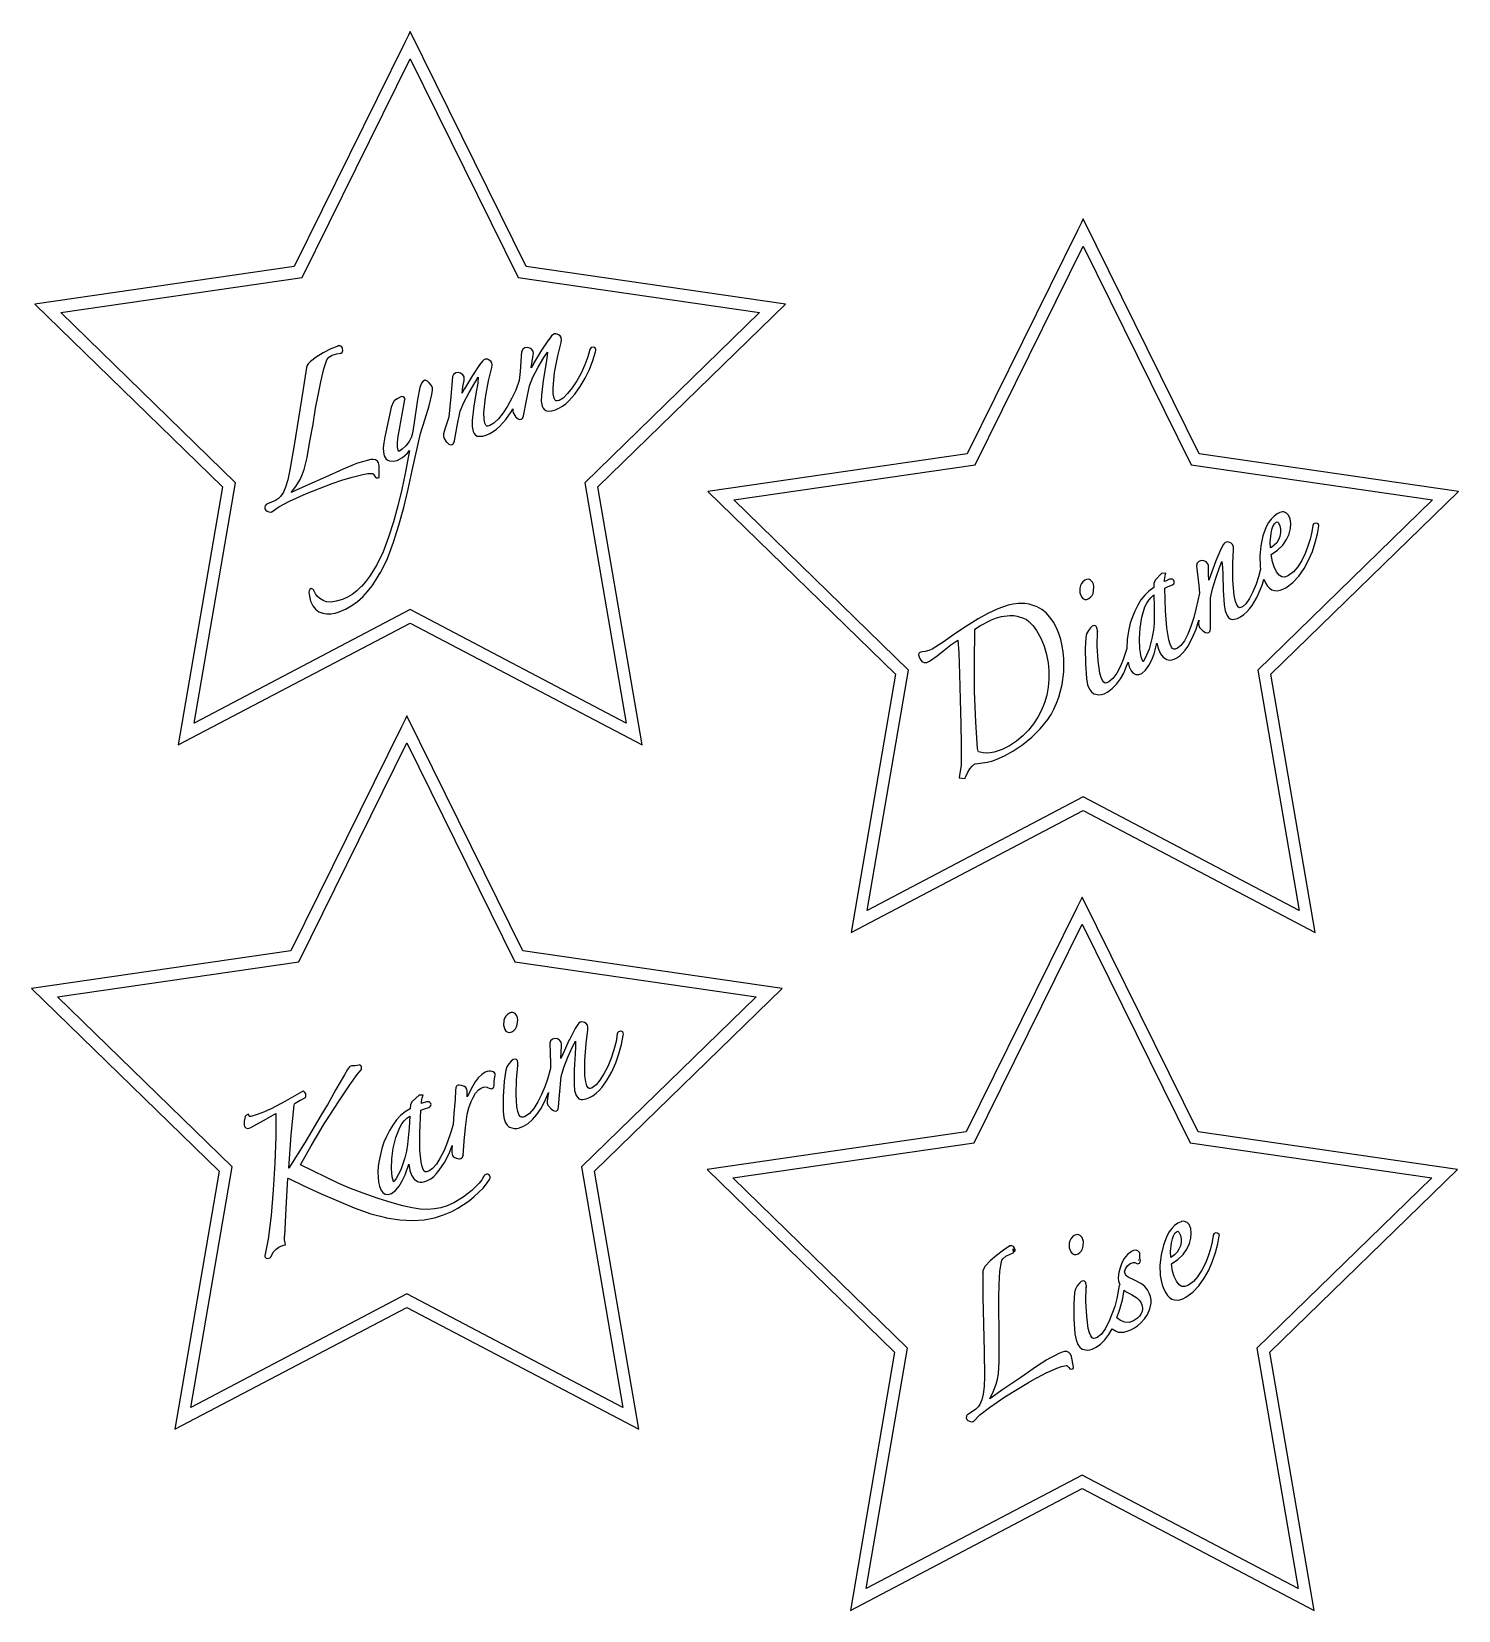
# Model space of a CAD drawing. Extents: x -138 to 267, y -158 to 290.
import ezdxf

# ---------------------------------------------------------------- set-up
doc = ezdxf.new("R2010")
doc.units = 0
doc.layers.add('Layer_1', color=7, linetype='CONTINUOUS')

msp = doc.modelspace()

# ---------------------------------------------------------------- linework, layer by layer
at = {"layer": 'Layer_1', "color": 7}
for points in [[(-30.517187, 290.144146), (-31.025, 289.114458), (-32.042187, 287.053522), (-63.3875, 223.542578), (-136.887504, 212.86133), (-83.703128, 161.019146), (-96.257816, 87.817581), (-30.517187, 122.378522), (35.221875, 87.817581), (22.667187, 161.019146), (75.851562, 212.86133), (2.351562, 223.542578), (-30.517187, 290.144146), (-30.517187, 290.144146)], [(-30.517187, 282.45821), (0.09375, 220.431642), (68.542187, 210.48633), (19.0125, 162.20821), (30.704687, 94.034769), (-30.515625, 126.222266), (-91.737504, 94.034769), (-80.045312, 162.20821), (-129.575, 210.48633), (-61.126562, 220.431642), (-30.517187, 282.45821), (-30.517187, 282.45821)], [(160.259376, 237.006642), (159.75156, 235.976954), (158.734376, 233.916018), (127.389064, 170.405082), (53.890625, 159.723834), (107.075, 107.881643), (94.520312, 34.680081), (160.259376, 69.241019), (226, 34.680081), (213.443752, 107.881643), (266.629688, 159.723834), (193.129688, 170.405082), (160.259376, 237.006642), (160.259376, 237.006642)], [(160.259376, 229.319146), (190.870312, 167.294146), (259.318752, 157.348834), (209.789064, 109.070707), (221.481248, 40.897269), (160.259376, 73.084769), (99.039064, 40.897269), (110.729688, 109.070707), (61.201562, 157.350394), (129.64844, 167.294146), (160.259376, 229.319146), (160.259376, 229.319146)], [(10.682813, 204.456642), (10.682813, 204.455082), (10.353125, 204.392578), (10.353125, 204.391018), (9.940625, 204.15821), (9.571875, 203.80977), (8.735938, 202.764458), (8.734375, 202.76133), (8.73125, 202.75821), (6.725, 199.794146), (6.720312, 199.789458), (6.717188, 199.78321), (4.440625, 195.966018), (4.4375, 195.96133), (4.434375, 195.955082), (3.782812, 194.764458), (4.014062, 196.55821), (4.015625, 196.566018), (4.345312, 198.33321), (4.403125, 198.897266), (4.351562, 199.38633), (3.970312, 199.981642), (3.379688, 200.395706), (2.684375, 200.580082), (1.984375, 200.487898), (1.398438, 200.078522), (1.08125, 199.439458), (1.073438, 199.401954), (1.071875, 199.364458), (0.648438, 193.780082), (0.36875, 191.205082), (-0.61875, 188.442578), (-1.679688, 186.130082), (-2.90625, 183.925394), (-4.1875, 181.994146), (-5.507812, 180.305082), (-6.773438, 179.06289), (-7.920312, 178.395706), (-8.490625, 178.253522), (-8.81875, 178.267578), (-9.065625, 178.500394), (-9.348438, 179.06133), (-9.578125, 180.226954), (-9.604687, 181.970706), (-9.176562, 186.330082), (-8.28125, 191.047266), (-7.379688, 194.850394), (-7.376562, 194.86289), (-7.373438, 194.873834), (-7.260938, 195.591018), (-7.348438, 196.223834), (-7.651562, 196.669146), (-8.104687, 196.976954), (-8.653125, 197.253522), (-9.259375, 197.237898), (-9.671875, 197.003522), (-10.040625, 196.655082), (-10.873438, 195.61133), (-10.875, 195.60821), (-10.878125, 195.605082), (-12.885938, 192.641018), (-12.892187, 192.63633), (-12.895313, 192.630082), (-15.171875, 188.81289), (-15.175, 188.80821), (-15.178125, 188.801954), (-15.829687, 187.61133), (-15.598438, 189.405082), (-15.596875, 189.41289), (-15.267187, 191.180082), (-15.207813, 191.744146), (-15.260938, 192.23321), (-15.642187, 192.828522), (-16.232813, 193.241018), (-16.929687, 193.425394), (-17.629687, 193.33321), (-18.214062, 192.923834), (-18.53125, 192.28633), (-18.539062, 192.248834), (-18.540625, 192.21133), (-18.964062, 186.626954), (-19.6, 180.755082), (-20.723438, 177.420706), (-20.723438, 177.419146), (-20.725, 177.416018), (-21.067187, 176.03633), (-21.08125, 175.445706), (-20.964062, 174.90821), (-20.9625, 174.906642), (-20.284375, 173.806642), (-20.270313, 173.787898), (-20.25625, 173.769146), (-19.567187, 173.142578), (-19.134375, 172.981642), (-18.65, 173.020706), (-18.326562, 173.241018), (-18.184375, 173.494146), (-18.00625, 174.03477), (-18.00625, 174.037898), (-18.004687, 174.039458), (-17.182813, 178.372266), (-16.354687, 182.526954), (-15.35, 184.945706), (-15.346875, 184.951954), (-13.845313, 187.778522), (-13.84375, 187.781642), (-13.84375, 187.78321), (-12.239062, 190.566018), (-11.215625, 192.095706), (-11.385938, 190.38477), (-11.692187, 188.481642), (-11.69375, 188.473834), (-11.695313, 188.466018), (-12.454687, 184.023834), (-12.45625, 184.014458), (-12.457813, 184.005082), (-12.928125, 179.887898), (-12.967187, 178.141018), (-12.689062, 176.73477), (-12.414062, 176.164458), (-12.020313, 175.714458), (-11.50625, 175.439458), (-10.923438, 175.366018), (-9.954687, 175.43633), (-8.98125, 175.697266), (-7.959375, 176.144146), (-6.979688, 176.720706), (-6.042188, 177.425394), (-5.146875, 178.25821), (-5.145312, 178.25977), (-3.44375, 180.166018), (-1.921875, 182.30821), (-1.45625, 183.18633), (-1.46875, 182.598834), (-1.353125, 182.06289), (-1.351562, 182.06289), (-1.351562, 182.06133), (-0.673438, 180.95977), (-0.659375, 180.941018), (-0.645312, 180.922266), (0.046875, 180.295706), (0.478125, 180.13633), (0.9625, 180.175394), (1.285938, 180.395706), (1.428125, 180.650394), (1.604688, 181.189458), (1.604688, 181.192578), (1.60625, 181.195706), (2.428125, 185.526954), (3.25625, 189.681642), (4.260938, 192.100394), (4.264062, 192.106642), (5.765625, 194.93321), (5.767188, 194.93477), (5.767188, 194.93633), (7.371875, 197.719146), (8.395313, 199.248834), (8.225, 197.537898), (7.91875, 195.63477), (7.917188, 195.626954), (7.915625, 195.619146), (7.15625, 191.178522), (7.154688, 191.169146), (7.153125, 191.16133), (6.682812, 187.042578), (6.64375, 185.295706), (6.921875, 183.889458), (7.196875, 183.319146), (7.590625, 182.869146), (8.104687, 182.594146), (8.6875, 182.520706), (9.65625, 182.592578), (10.629687, 182.851954), (11.651562, 183.298834), (12.63125, 183.875394), (13.56875, 184.580082), (14.464062, 185.41289), (14.465625, 185.414458), (16.167187, 187.320706), (17.689062, 189.46289), (19.0875, 191.817578), (20.264062, 194.30821), (21.253125, 196.870706), (22.032813, 199.319146), (22.032813, 199.322266), (22.1375, 199.666018), (22.129687, 200.06133), (22.025, 200.30821), (21.814062, 200.523834), (21.378125, 200.616018), (20.817187, 200.517578), (20.551562, 200.269146), (20.407813, 199.95821), (20.40625, 199.951954), (20.404687, 199.947266), (19.834375, 197.870706), (18.990625, 195.597266), (17.929687, 193.28477), (16.703125, 191.080082), (15.421875, 189.148834), (14.101562, 187.45977), (12.835938, 186.217578), (11.689062, 185.550394), (11.11875, 185.40821), (10.790625, 185.422266), (10.54375, 185.655082), (10.260938, 186.216018), (10.032813, 187.381642), (10.00625, 189.125394), (10.432813, 193.478522), (11.328125, 198.201954), (12.23125, 202.005082), (12.234375, 202.017578), (12.235938, 202.028522), (12.348438, 202.745706), (12.2625, 203.378522), (11.954687, 203.83477), (11.492187, 204.147266), (11.123438, 204.366018), (10.7, 204.455082), (10.720313, 204.455082), (10.701562, 204.456642), (10.692187, 204.455082), (10.682813, 204.456642), (10.682813, 204.456642)], [(-50.959375, 201.069146), (-50.959375, 201.067578), (-51.071875, 200.96133), (-53.03125, 200.139458), (-55.160938, 199.051954), (-55.1625, 199.051954), (-55.164062, 199.050394), (-57.189062, 197.81133), (-58.809375, 196.581642), (-58.814062, 196.578522), (-58.817187, 196.575394), (-59.46875, 195.887898), (-59.751562, 195.439458), (-59.871875, 194.917578), (-61.001562, 188.18477), (-62.204687, 180.50821), (-62.204687, 180.505082), (-62.204687, 180.503522), (-63.404687, 172.841018), (-63.404687, 172.83477), (-63.40625, 172.830082), (-64.598438, 165.85977), (-65.214062, 163.044146), (-65.826562, 160.973834), (-65.828125, 160.972266), (-65.828125, 160.970706), (-66.465625, 159.50821), (-67.253125, 158.28477), (-67.854687, 157.695706), (-68.660938, 157.170706), (-70.9375, 156.175394), (-71.31875, 155.987898), (-71.628125, 155.675394), (-71.771875, 155.228522), (-71.7125, 154.778522), (-71.7125, 154.776954), (-71.446875, 154.38321), (-71.057813, 154.119146), (-70.579687, 153.905082), (-70.067187, 153.85821), (-69.909375, 153.873834), (-69.784375, 153.969146), (-67.8, 155.35821), (-64.696875, 156.992578), (-59.90625, 159.164458), (-59.904687, 159.166018), (-52.621875, 161.992578), (-49.917187, 162.894146), (-49.903125, 162.897266), (-49.889062, 162.903522), (-46.95625, 163.805082), (-46.942187, 163.80821), (-46.929687, 163.81289), (-43.946875, 164.566018), (-42.548438, 164.770706), (-41.270313, 164.81289), (-41.253125, 164.81289), (-41.2375, 164.81289), (-41.020313, 164.750394), (-40.99375, 164.705082), (-40.957813, 164.667578), (-40.64375, 164.153522), (-40.38125, 163.725394), (-40.046875, 163.56289), (-39.657813, 163.570706), (-39.328125, 163.689458), (-39.2875, 164.037898), (-39.315625, 166.066018), (-39.346875, 167.076954), (-39.492187, 167.80977), (-39.83125, 168.331642), (-40.354687, 168.672266), (-40.975, 168.806642), (-41.671875, 168.791018), (-42.734375, 168.506642), (-44.040625, 168.116018), (-45.420313, 167.697266), (-46.396875, 167.341018), (-49.534375, 166.025394), (-54.514062, 163.78321), (-54.5, 163.787898), (-60.0875, 161.323834), (-64.226562, 159.380082), (-62.895313, 161.150394), (-61.725, 163.08633), (-61.725, 163.087898), (-61.1125, 164.419146), (-60.575, 165.900394), (-59.715625, 169.319146), (-59.714062, 169.322266), (-59.714062, 169.326954), (-58.93125, 173.967578), (-58.932813, 173.951954), (-58.05625, 178.791018), (-58.054687, 178.795706), (-58.054687, 178.800394), (-57.321875, 183.314458), (-57.320313, 183.322266), (-56.642187, 187.051954), (-56.640625, 187.05977), (-56.639062, 187.067578), (-55.89375, 190.787898), (-55.892187, 190.794146), (-55.892187, 190.800394), (-54.973438, 194.491018), (-54.970313, 194.498834), (-54.1125, 197.005082), (-53.901562, 197.43477), (-53.589062, 197.800394), (-52.603125, 198.36133), (-51.3, 198.75821), (-51.295313, 198.75821), (-51.290625, 198.75977), (-50.267187, 198.903522), (-49.989062, 198.91133), (-49.825, 199.13477), (-49.642187, 199.667578), (-49.720313, 200.226954), (-49.826562, 200.544146), (-50.035938, 200.817578), (-50.36875, 201.000394), (-50.723438, 201.06133), (-50.959375, 201.069146), (-50.959375, 201.069146)], [(-26.376562, 191.251954), (-26.376562, 191.250394), (-26.501562, 191.203522), (-26.964062, 190.903522), (-27.296875, 190.455082), (-27.79375, 189.20977), (-27.798438, 189.197266), (-27.801562, 189.18477), (-28.45, 185.751954), (-28.448438, 185.755082), (-29.515625, 178.628522), (-29.517187, 178.625394), (-29.517187, 178.622266), (-29.90625, 176.216018), (-30.271875, 174.920706), (-30.284375, 174.891018), (-30.295313, 174.86133), (-30.825, 173.850394), (-31.790625, 172.680082), (-32.789062, 171.670706), (-33.509375, 171.191018), (-33.75625, 171.16133), (-33.9375, 171.453522), (-34.120313, 172.276954), (-34.164062, 173.380082), (-34.05625, 174.751954), (-33.784375, 176.38321), (-33.784375, 176.387898), (-32.01875, 185.819146), (-31.99375, 185.967578), (-32.045313, 186.10821), (-32.235938, 186.400394), (-32.551562, 186.600394), (-32.879687, 186.631642), (-33.154687, 186.56289), (-33.992187, 186.08321), (-34.95, 185.556642), (-35.045313, 185.498834), (-35.110938, 185.40821), (-35.482813, 184.772266), (-35.765625, 184.022266), (-35.775, 183.995706), (-35.78125, 183.969146), (-37.715625, 175.250394), (-37.715625, 175.248834), (-37.715625, 175.245706), (-38.014062, 173.545706), (-38.15, 172.087898), (-38.110938, 170.85977), (-37.879687, 169.845706), (-37.30625, 168.91133), (-36.896875, 168.580082), (-36.415625, 168.36289), (-35.370313, 168.26289), (-34.240625, 168.526954), (-32.698438, 169.320706), (-31.35625, 170.498834), (-31.348438, 170.506642), (-31.342187, 170.516018), (-30.746875, 171.326954), (-31.957813, 164.828522), (-31.957813, 164.825394), (-31.957813, 164.822266), (-32.920313, 160.251954), (-34.046875, 155.664458), (-34.048438, 155.65977), (-34.048438, 155.656642), (-35.2625, 151.145706), (-36.64375, 146.744146), (-38.214062, 142.60977), (-40.003125, 138.866018), (-42.079687, 135.556642), (-43.198438, 134.095706), (-44.371875, 132.76289), (-44.373438, 132.76133), (-44.375, 132.75821), (-45.620313, 131.547266), (-46.928125, 130.531642), (-48.301562, 129.70977), (-49.740625, 129.078522), (-51.475, 128.55821), (-52.964062, 128.344146), (-54.210938, 128.416018), (-55.221875, 128.756642), (-56.110938, 129.314458), (-56.83125, 129.967578), (-57.392187, 130.720706), (-57.8, 131.581642), (-57.8, 131.58321), (-57.890625, 131.803522), (-58.110938, 132.039458), (-58.609375, 132.155082), (-58.978125, 131.948834), (-59.192187, 131.573834), (-59.245313, 131.169146), (-59.10625, 130.016018), (-58.767187, 128.589458), (-58.160938, 127.31289), (-57.370313, 126.301954), (-56.404687, 125.58321), (-55.273438, 125.176954), (-54.134375, 125.03321), (-52.984375, 125.051954), (-51.83125, 125.23321), (-50.676562, 125.573834), (-48.832813, 126.36133), (-47.101562, 127.339458), (-45.482813, 128.505082), (-43.979687, 129.85977), (-43.978125, 129.86133), (-43.976562, 129.86289), (-42.61875, 131.351954), (-41.334375, 132.976954), (-40.125, 134.73477), (-38.9875, 136.625394), (-38.985938, 136.628522), (-38.984375, 136.630082), (-36.99375, 140.73633), (-35.2625, 145.298834), (-35.260938, 145.305082), (-33.725, 150.119146), (-32.360938, 155.167578), (-32.359375, 155.172266), (-31.110938, 160.339458), (-29.96875, 165.680082), (-29.965625, 165.691018), (-27.5875, 176.137898), (-26.385938, 180.056642), (-26.38125, 180.072266), (-25.178125, 183.998834), (-25.176562, 184.00821), (-25.173438, 184.014458), (-24.371875, 187.222266), (-24.370313, 187.230082), (-24.36875, 187.239458), (-24.189062, 188.400394), (-24.160938, 188.81133), (-24.235938, 189.216018), (-24.589062, 189.897266), (-25.101562, 190.498834), (-25.621875, 190.991018), (-26.24375, 191.23633), (-26.376562, 191.251954), (-26.376562, 191.251954)], [(216.72344, 153.951954), (216.009376, 153.787898), (215.257816, 153.41133), (214.353128, 152.748834), (213.539064, 151.903522), (212.814064, 150.880082), (212.175, 149.68477), (211.20156, 147.13477), (210.582816, 144.328522), (210.582816, 144.323834), (210.582816, 144.319146), (210.303128, 141.425394), (210.431248, 138.491018), (210.431248, 138.48633), (210.431248, 138.481642), (210.562496, 137.701954), (210, 135.517578), (209.295312, 133.394146), (208.39844, 131.256642), (207.420312, 129.350394), (206.409376, 127.892578), (205.407816, 127.022266), (204.87344, 126.775394), (204.54844, 126.728522), (204.264064, 126.91133), (203.881248, 127.40821), (203.435936, 128.50821), (203.082816, 130.216018), (202.685936, 134.573834), (202.685936, 134.580082), (202.678128, 139.380082), (202.85, 143.28477), (202.85, 143.297266), (202.85, 143.30977), (202.825, 144.03633), (202.620312, 144.641018), (202.620312, 144.642578), (202.240624, 145.020706), (201.740624, 145.23633), (201.14844, 145.406642), (200.554688, 145.278522), (200.193752, 144.972266), (199.896872, 144.55977), (199.270312, 143.370706), (197.854688, 140.08321), (197.854688, 140.076954), (197.854688, 140.070706), (196.332816, 135.894146), (196.332816, 135.887898), (196.332816, 135.88321), (195.915624, 134.587898), (195.806248, 136.395706), (195.806248, 136.401954), (195.79844, 138.198834), (195.75, 138.764458), (195.607816, 139.23477), (195.607816, 139.23633), (195.12344, 139.750394), (194.465624, 140.045706), (193.745312, 140.097266), (193.075, 139.875394), (192.57656, 139.36289), (192.385936, 138.675394), (192.385936, 138.63633), (192.395312, 138.598834), (193.025, 133.041018), (193.2, 130.88321), (192.331248, 126.747266), (192.331248, 126.742578), (192.331248, 126.737898), (191.617184, 123.96289), (190.818752, 121.416018), (189.910936, 119.23321), (188.95156, 117.394146), (187.94844, 116.073831), (186.987504, 115.266019), (186.310936, 114.967581), (185.939064, 114.955081), (185.621872, 115.183207), (185.321872, 115.570707), (184.928128, 116.423831), (184.564064, 117.620706), (183.971872, 121.00977), (183.603128, 125.866018), (183.371872, 132.266018), (184.310936, 132.75821), (185.543752, 133.245706), (185.632816, 133.266018), (185.712496, 133.31289), (185.937504, 133.503522), (186.095312, 133.806642), (186.09844, 134.147266), (185.990624, 134.420706), (185.746872, 134.675394), (185.443752, 134.816018), (184.867184, 134.826954), (184.815624, 134.819146), (184.767184, 134.800394), (183.603128, 134.301954), (183.340624, 134.167578), (183.340624, 134.630082), (183.47656, 135.806642), (183.670312, 136.572266), (182.485936, 136.478522), (180.703128, 134.58321), (180.675, 134.539458), (180.3, 133.631642), (180.253128, 132.43477), (178.909376, 131.451954), (177.70156, 130.297266), (176.639064, 128.964458), (175.725, 127.453522), (175.725, 127.451954), (174.90156, 125.806642), (174.2, 124.114458), (173.620312, 122.376954), (173.164064, 120.594146), (172.721872, 117.839458), (172.589064, 115.173831), (171.645312, 112.297269), (171.645312, 112.292581), (171.645312, 112.286331), (170.795312, 110.159769), (169.812496, 108.184769), (168.706248, 106.672269), (167.52656, 105.691019), (166.964064, 105.444144), (166.478128, 105.389456), (166.103128, 105.598831), (165.710936, 106.091019), (165.331248, 106.941019), (164.959376, 108.230081), (164.52656, 111.703519), (164.52656, 111.708207), (164.52656, 111.712894), (164.25, 115.878519), (164.29844, 119.980082), (164.281248, 119.864458), (164.312496, 120.26289), (164.237504, 120.655082), (164.068752, 121.323834), (163.781248, 121.589458), (163.403128, 121.701954), (162.825, 121.519146), (162.312496, 121.03477), (161.737504, 120.25821), (161.19844, 119.31289), (160.993752, 118.344146), (160.837504, 115.180081), (160.837504, 115.170707), (160.837504, 115.159769), (160.870312, 110.891019), (160.870312, 110.881643), (160.870312, 110.872269), (161.220312, 106.662894), (161.220312, 106.658207), (161.220312, 106.653519), (161.52656, 104.912894), (162.043752, 103.620707), (162.59844, 102.873831), (163.265624, 102.344144), (163.309376, 102.320707), (163.356248, 102.303519), (164.681248, 102.037894), (164.70156, 102.037894), (164.718752, 102.037894), (165.460936, 102.125394), (166.171872, 102.356643), (167.237504, 102.894144), (168.484376, 103.814456), (169.69844, 105.051956), (170.820312, 106.545707), (171.77344, 108.226956), (171.77344, 108.228519), (172.384376, 109.709769), (172.97344, 111.344144), (173.329688, 110.006643), (173.828128, 108.889456), (174.418752, 108.170707), (175.182816, 107.764456), (176.046872, 107.759769), (176.907816, 108.112894), (177.967184, 109.008207), (178.893752, 110.316019), (178.903128, 110.325394), (178.910936, 110.336331), (179.67344, 111.937894), (180.35, 113.673831), (180.35, 113.683207), (180.35, 113.691019), (181.114064, 116.717581), (181.568752, 114.981643), (182.15, 113.675394), (182.965624, 112.678519), (184.012496, 112.047269), (184.67344, 111.908207), (185.370312, 111.956643), (186.093752, 112.176956), (186.834376, 112.551956), (187.670312, 113.139456), (188.456248, 113.869144), (189.192184, 114.739456), (189.881248, 115.745707), (189.881248, 115.750394), (191.170312, 118.072266), (192.264064, 120.698834), (193.003128, 123.220706), (192.984376, 122.070706), (193.262496, 121.151954), (193.262496, 121.150394), (194.135936, 120.194146), (194.153128, 120.178522), (194.170312, 120.16289), (194.967184, 119.676954), (195.421872, 119.600394), (195.889064, 119.730082), (196.165624, 120.00821), (196.257816, 120.28321), (196.329688, 120.845706), (196.329688, 120.848834), (196.329688, 120.851954), (196.321872, 125.26289), (196.321872, 125.266018), (196.321872, 125.28321), (196.357816, 129.503522), (196.889064, 132.06289), (196.889064, 132.070706), (197.832816, 135.128522), (197.832816, 135.130082), (197.832816, 135.131642), (198.887504, 138.164458), (199.607816, 139.85977), (199.762496, 138.148834), (199.817184, 136.220706), (199.817184, 136.21133), (199.817184, 136.201954), (199.904688, 131.698834), (199.904688, 131.689458), (199.904688, 131.680082), (200.215624, 127.542578), (200.215624, 127.537898), (200.504688, 125.820706), (201.040624, 124.495706), (201.418752, 123.987898), (201.889064, 123.620706), (202.446872, 123.447266), (203.034376, 123.48321), (203.970312, 123.73321), (204.87656, 124.170706), (205.796872, 124.801954), (206.65156, 125.553522), (207.440624, 126.423834), (208.164064, 127.41133), (209.47656, 129.601954), (210.570312, 131.989458), (210.570312, 131.991018), (211.068752, 133.397266), (211.493752, 134.831642), (212.015624, 133.567578), (212.52656, 132.847266), (213.112496, 132.272266), (213.768752, 131.85977), (214.493752, 131.620706), (215.265624, 131.566018), (216.067184, 131.687898), (216.893752, 131.975394), (217.743752, 132.416018), (219.709376, 133.85821), (221.431248, 135.68633), (221.431248, 135.691018), (221.431248, 135.694146), (222.918752, 137.870706), (224.17656, 140.194146), (224.17656, 140.195706), (224.17656, 140.197266), (225.220312, 142.694146), (226.029688, 145.194146), (226.642184, 147.68321), (227.056248, 149.967578), (227.084376, 150.166018), (226.981248, 150.339458), (226.564064, 150.670706), (226.029688, 150.742578), (225.57656, 150.539458), (225.339064, 150.106642), (225.331248, 150.070706), (225.32344, 150.03321), (225.045312, 148.250394), (224.589064, 146.21133), (223.989064, 144.169146), (223.214064, 142.11133), (223.214064, 142.106642), (222.231248, 140.180082), (221.082816, 138.38321), (221.082816, 138.378522), (221.082816, 138.375394), (219.864064, 136.920706), (218.482816, 135.856642), (217.460936, 135.43633), (216.614064, 135.476954), (215.82344, 135.953522), (215.037504, 136.95977), (214.368752, 138.300394), (213.914064, 139.723834), (213.914064, 139.728522), (213.914064, 139.731642), (213.540624, 141.80977), (215.370312, 143.094146), (216.814064, 144.476954), (216.821872, 144.48633), (216.829688, 144.494146), (217.914064, 146.087898), (218.660936, 147.645706), (218.668752, 147.655082), (218.668752, 147.666018), (219.037504, 149.197266), (219.096872, 150.626954), (218.939064, 151.916018), (218.503128, 153.005082), (217.935936, 153.606642), (217.170312, 153.91289), (216.737504, 153.951954), (216.72344, 153.951954), (216.72344, 153.951954)], [(215.265624, 151.092578), (215.271872, 151.091018), (215.407816, 151.050394), (215.593752, 150.80821), (215.593752, 150.806642), (216.007816, 149.925394), (216.220312, 149.005082), (216.22656, 148.030082), (216.031248, 146.987898), (215.643752, 146.01133), (215.114064, 145.169146), (214.435936, 144.451954), (213.604688, 143.851954), (213.325, 143.68477), (213.27344, 145.337898), (213.503128, 147.83321), (213.735936, 148.916018), (214.056248, 149.814458), (214.056248, 149.819146), (214.056248, 149.825394), (214.468752, 150.547266), (214.939064, 150.972266), (215.265624, 151.092578), (215.265624, 151.092578)], [(161.62656, 134.80977), (161.156248, 134.73321), (160.715624, 134.530082), (160.184376, 134.122266), (159.767184, 133.60821), (159.467184, 133.003522), (159.290624, 132.322266), (159.290624, 132.30821), (159.290624, 132.294146), (159.340624, 131.006642), (159.77656, 129.85821), (160.165624, 129.38477), (160.69844, 129.103522), (161.30156, 129.098834), (161.868752, 129.330082), (162.371872, 129.722266), (162.767184, 130.222266), (163.05156, 130.814458), (163.221872, 131.48477), (163.3, 132.820706), (163.17344, 133.425394), (162.925, 133.975394), (162.37344, 134.569146), (162.020312, 134.745706), (161.631248, 134.80977), (161.62656, 134.80977), (161.62656, 134.80977)], [(180.3, 130.36289), (180.304688, 130.36289), (180.390624, 127.026954), (180.356248, 122.297266), (180.178128, 120.348834), (179.839064, 118.442578), (179.839064, 118.43477), (179.839064, 118.425394), (178.975, 114.997269), (177.87656, 112.439456), (177.868752, 112.430081), (177.860936, 112.422269), (177.470312, 111.741019), (177.228128, 111.456643), (177.210936, 111.483207), (176.734376, 112.792581), (176.32344, 115.059769), (176.19844, 117.900394), (176.375, 120.931642), (176.375, 120.93477), (176.375, 120.939458), (176.870312, 124.030082), (177.778128, 126.955082), (178.271872, 128.001954), (178.864064, 128.906642), (179.543752, 129.68633), (180.3, 130.36289), (180.3, 130.36289)], [(142.489064, 127.950394), (141.793752, 127.90977), (140.390624, 127.737898), (138.965624, 127.428522), (136.05, 126.40821), (133.237504, 125.081642), (130.493752, 123.55977), (127.14844, 121.467578), (123.867184, 119.320706), (123.853128, 119.31289), (123.840624, 119.303522), (120.582816, 116.98633), (117.428128, 115.009769), (116.514064, 114.587894), (115.475, 114.348831), (114.571872, 114.236331), (114.275, 114.178519), (113.982816, 114.070707), (113.707816, 113.770707), (113.596872, 113.405081), (113.717184, 112.800394), (114.017184, 112.126956), (114.017184, 112.125394), (114.52344, 111.536331), (115.19844, 111.220707), (115.94844, 111.251956), (116.685936, 111.570707), (116.693752, 111.575394), (116.70156, 111.580081), (118.82656, 113.062894), (120.812496, 114.698831), (122.70156, 116.228519), (124.740624, 117.58321), (125.012496, 113.966019), (125.218752, 107.869144), (125.395312, 100.703519), (125.395312, 100.700394), (125.395312, 100.698831), (125.560936, 93.730081), (125.560936, 93.726956), (125.560936, 93.725394), (125.631248, 87.997269), (125.631248, 87.994144), (125.631248, 87.991019), (125.665624, 84.666019), (125.665624, 84.653519), (125.665624, 84.642581), (125.646872, 82.081643), (125.242184, 79.119144), (125.117184, 78.534769), (126.778128, 78.270707), (126.942184, 78.700394), (127.485936, 79.914456), (128.135936, 81.011331), (128.785936, 81.850394), (129.24844, 82.266019), (129.684376, 82.434769), (130.37344, 82.542581), (133.071872, 82.905081), (134.343752, 83.253519), (135.562496, 83.716019), (137.934376, 84.776956), (140.30156, 86.072269), (143.114064, 87.942581), (145.690624, 90.050394), (148.110936, 92.400394), (150.218752, 95.036331), (151.14844, 96.481643), (151.97344, 98.017581), (152.693752, 99.645707), (153.309376, 101.362894), (154.27344, 104.955081), (154.778128, 108.606643), (154.778128, 108.609769), (154.778128, 108.612894), (154.77656, 112.312894), (154.6, 114.130081), (154.303128, 115.926956), (154.303128, 115.930081), (153.893752, 117.73477), (153.34844, 119.450394), (152.665624, 121.075394), (151.845312, 122.60977), (150.843752, 124.08321), (149.743752, 125.303522), (148.54844, 126.266018), (147.254688, 126.96133), (146.110936, 127.416018), (144.935936, 127.73321), (143.731248, 127.91133), (142.5, 127.950394), (142.493752, 127.950394), (142.489064, 127.950394), (142.489064, 127.950394)], [(139.5, 124.556642), (139.509376, 124.556642), (140.585936, 124.526954), (141.570312, 124.376954), (141.578128, 124.375394), (141.585936, 124.375394), (143.384376, 123.801954), (144.143752, 123.380082), (144.815624, 122.867578), (144.82344, 122.85977), (144.834376, 122.851954), (146.081248, 121.653522), (147.060936, 120.306642), (148.245312, 118.095706), (149.184376, 115.834769), (149.882816, 113.522269), (150.340624, 111.158207), (150.55156, 108.809769), (150.55, 106.495707), (150.335936, 104.216019), (149.907816, 101.969144), (149.256248, 99.811331), (148.410936, 97.731643), (147.371872, 95.728519), (146.137504, 93.801956), (144.721872, 92.001956), (143.12656, 90.369144), (141.353128, 88.900394), (139.396872, 87.595707), (137.270312, 86.526956), (134.996872, 85.775394), (134.996872, 85.773831), (133.907816, 85.569144), (132.882816, 85.497269), (131.92344, 85.555081), (131.02344, 85.737894), (131.015624, 85.739456), (131.006248, 85.741019), (130.62344, 85.892581), (130.45, 86.061331), (130.310936, 86.800394), (130.310936, 86.803519), (130.310936, 86.806643), (129.860936, 94.245707), (129.860936, 94.248831), (129.860936, 94.251956), (129.495312, 102.959769), (129.495312, 102.969144), (129.403128, 111.841019), (129.515624, 119.903522), (129.515624, 119.91289), (129.515624, 119.922266), (129.590624, 120.51289), (129.745312, 120.767578), (130.943752, 121.570706), (134.237504, 123.28633), (135.709376, 123.855082), (137.064064, 124.23477), (139.5, 124.556642), (139.5, 124.556642)], [(-31.48125, 96.067581), (-31.989062, 95.036331), (-33.004687, 92.975394), (-64.35, 29.466019), (-137.85, 18.784769), (-84.665624, -33.057419), (-97.220312, -106.258982), (-31.48125, -71.698046), (34.259375, -106.258982), (21.704687, -33.057419), (74.889062, 18.784769), (1.389062, 29.466019), (-31.48125, 96.067581), (-31.48125, 96.067581)], [(-31.48125, 88.381643), (-0.870312, 26.355081), (67.578125, 16.409769), (18.048438, -31.868357), (29.740625, -100.04179), (-31.48125, -67.854294), (-92.70156, -100.04179), (-81.010936, -31.868357), (-130.539064, 16.409769), (-62.092187, 26.355081), (-31.48125, 88.381643), (-31.48125, 88.381643)], [(160, 44.692581), (159.492184, 43.662894), (158.475, 41.603519), (127.129688, -21.908981), (53.63125, -32.588669), (106.815624, -84.430854), (94.259376, -157.632422), (160, -123.071478), (225.740624, -157.632422), (213.184376, -84.430854), (266.368752, -32.590231), (192.870312, -21.908981), (160, 44.692581), (160, 44.692581)], [(160, 37.005081), (190.610936, -25.018357), (259.060936, -34.963669), (209.529688, -83.243358), (221.22344, -151.41523), (160, -119.229294), (98.77656, -151.41523), (110.470312, -83.243358), (60.939062, -34.963669), (129.389064, -25.018357), (160, 37.005081), (160, 37.005081)], [(18.084375, 9.291019), (18.085938, 9.269144), (18.021875, 9.286331), (18.020313, 9.286331), (17.698438, 9.186331), (17.314062, 8.909769), (16.985938, 8.522269), (16.271875, 7.392581), (16.270313, 7.389456), (16.267187, 7.384769), (14.595313, 4.219144), (14.592187, 4.212894), (14.589062, 4.206643), (12.745313, 0.164456), (12.742187, 0.158207), (12.740625, 0.153519), (12.220313, -1.105856), (12.254687, 0.706643), (12.254687, 0.712894), (12.390625, 2.505081), (12.3875, 3.070707), (12.28125, 3.551956), (11.839062, 4.101956), (11.20625, 4.448831), (10.49375, 4.558207), (9.807813, 4.389456), (9.270313, 3.919144), (9.025, 3.248831), (9.021875, 3.209769), (9.025, 3.172269), (9.214062, -2.424606), (9.214062, -3.894919), (8.4125, -6.938669), (7.646875, -9.115231), (6.704688, -11.293357), (6.701562, -11.299606), (6.7, -11.304293), (5.684375, -13.357419), (4.548438, -15.249606), (3.326562, -16.669919), (2.071875, -17.554293), (1.492188, -17.755856), (1.004688, -17.771481), (0.646875, -17.533981), (0.295312, -17.013669), (-0.015625, -16.135544), (-0.284375, -14.823044), (-0.44375, -11.324606), (-0.44375, -11.319919), (-0.44375, -11.315231), (-0.390625, -7.138669), (-0.01875, -3.054293), (-0.04375, -3.168357), (0.01875, -2.766793), (-0.028125, -2.365231), (-0.142188, -1.699606), (-0.142188, -1.698044), (-0.404688, -1.412106), (-0.771875, -1.268357), (-1.367188, -1.402731), (-1.917188, -1.846481), (-2.551562, -2.574606), (-3.164062, -3.474606), (-3.44375, -4.424606), (-3.85, -7.566793), (-3.851562, -7.576169), (-3.851562, -7.585544), (-4.15625, -11.844919), (-4.157812, -11.852731), (-4.157812, -11.862106), (-4.139062, -16.087106), (-3.971875, -17.852731), (-3.557812, -19.183981), (-3.0625, -19.973044), (-2.439062, -20.554293), (-2.396875, -20.580856), (-2.351562, -20.601169), (-1.053125, -20.971481), (-1.034375, -20.974606), (-1.014062, -20.976169), (-0.267188, -20.946481), (0.459375, -20.771481), (1.564062, -20.319919), (2.879688, -19.501169), (4.1875, -18.363669), (5.423438, -16.962106), (6.507812, -15.360544), (7.609375, -13.237106), (8.692187, -10.760544), (8.471875, -11.766793), (8.471875, -11.769919), (8.46875, -11.771481), (8.278125, -13.180856), (8.329687, -13.768357), (8.504687, -14.290231), (8.504687, -14.291793), (8.507813, -14.291793), (9.301562, -15.312106), (9.315625, -15.329293), (9.332813, -15.346481), (10.0875, -15.893357), (10.534375, -16.005856), (11.010938, -15.915231), (11.309375, -15.660544), (11.423438, -15.391793), (11.539062, -14.835544), (11.542187, -14.832419), (11.542187, -14.830856), (11.885938, -10.412106), (11.885938, -10.432419), (12.25625, -6.210544), (12.99375, -3.687106), (12.995313, -3.680856), (14.173438, -0.718357), (14.173438, -0.716793), (14.175, -0.715231), (15.465625, 2.225394), (16.315625, 3.856643), (16.332813, 2.137894), (16.2375, 0.212894), (16.235938, 0.203519), (16.235938, 0.195707), (15.96875, -4.301169), (15.967187, -4.308981), (15.967187, -4.318357), (15.948438, -8.469919), (15.948438, -8.471481), (16.1, -10.205856), (16.529687, -11.568357), (16.865625, -12.105856), (17.304687, -12.510544), (17.846875, -12.729293), (18.435938, -12.738669), (19.389062, -12.562106), (20.328125, -12.198044), (21.295313, -11.643357), (22.20625, -10.962106), (23.060938, -10.157419), (23.859375, -9.232419), (23.864062, -9.227731), (25.345313, -7.148044), (26.625, -4.852731), (26.625, -4.848044), (27.75625, -2.355856), (28.651562, 0.245707), (29.353125, 2.903519), (29.859375, 5.426956), (29.926562, 5.778519), (29.876562, 6.167581), (29.745313, 6.401956), (29.5125, 6.592581), (29.070313, 6.637894), (28.525, 6.480081), (28.285938, 6.205081), (28.175, 5.878519), (28.175, 5.872269), (28.175, 5.866019), (27.835938, 3.739456), (27.246875, 1.387894), (26.445313, -1.027731), (25.467187, -3.352731), (24.404687, -5.412106), (23.276562, -7.235544), (22.153125, -8.607419), (21.0875, -9.396481), (20.535938, -9.601169), (20.209375, -9.623044), (19.939062, -9.418357), (19.596875, -8.893357), (19.595313, -8.893357), (19.239062, -7.758981), (19.021875, -6.027731), (18.971875, -1.655856), (18.971875, -1.654293), (18.971875, -1.648044), (19.346875, 3.137894), (19.826562, 7.017581), (19.828125, 7.030081), (19.829687, 7.042581), (19.8625, 7.767581), (19.70625, 8.386331), (19.35, 8.805081), (18.857813, 9.064456), (18.49375, 9.223831), (18.089062, 9.267581), (18.0875, 9.291019), (18.084375, 9.291019), (18.084375, 9.291019)], [(-1.485938, 11.937894), (-1.960938, 11.898831), (-2.415625, 11.731643), (-2.976562, 11.367581), (-3.434375, 10.887894), (-3.78125, 10.308207), (-4.010938, 9.642581), (-4.014062, 9.628519), (-4.017188, 9.614456), (-4.070312, 8.326956), (-3.725, 7.148831), (-3.373438, 6.647269), (-2.865625, 6.323831), (-2.264062, 6.270707), (-1.679688, 6.455081), (-1.148438, 6.806643), (-0.715625, 7.273831), (-0.385938, 7.842581), (-0.1625, 8.495707), (0.020313, 9.820707), (-0.057813, 10.433207), (-0.2625, 11.001956), (-0.764062, 11.639456), (-1.103125, 11.842581), (-1.485938, 11.937894), (-1.485938, 11.937894)], [(-44.970313, -2.937106), (-44.970313, -2.938669), (-45.032813, -2.951169), (-46.154687, -3.155856), (-46.996875, -3.183981), (-47.153125, -3.171481), (-47.64375, -3.413669), (-47.696875, -3.458981), (-48.273438, -4.215231), (-49.185938, -5.707419), (-49.189062, -5.712106), (-49.192187, -5.716793), (-51.571875, -9.929293), (-54.095313, -14.394919), (-54.089062, -14.380856), (-55.842187, -17.288669), (-55.85, -17.301169), (-55.85625, -17.312106), (-60.320313, -24.868357), (-64.959375, -32.182419), (-64.23125, -22.751169), (-63.410938, -14.327731), (-63.410938, -14.326169), (-63.410938, -14.323044), (-63.317187, -13.932419), (-63.146875, -13.776169), (-63.11875, -13.762106), (-63.092187, -13.744919), (-61.676562, -12.960544), (-61.657813, -12.951169), (-61.639062, -12.938669), (-60.420313, -12.249606), (-60.209375, -12.144919), (-60.134375, -11.923044), (-60.067187, -11.549606), (-60.129687, -11.162106), (-60.329687, -10.827731), (-60.614062, -10.583981), (-60.907813, -10.394919), (-61.209375, -10.573044), (-65.853125, -13.224606), (-69.957813, -15.344919), (-71.028125, -15.874606), (-71.032813, -15.876169), (-71.85625, -16.194919), (-73.879687, -17.021481), (-75.651562, -17.558981), (-76.029687, -17.551169), (-76.146875, -17.433981), (-76.398438, -16.924606), (-76.90625, -17.176169), (-77.15625, -17.373044), (-77.29375, -17.598044), (-77.4125, -17.994919), (-77.582813, -18.888669), (-77.584375, -18.910544), (-77.584375, -18.932419), (-77.55, -19.766793), (-77.542187, -20.051169), (-77.459375, -20.402731), (-77.457813, -20.402731), (-77.103125, -20.780856), (-76.617187, -20.943357), (-76.151562, -20.883981), (-75.698438, -20.699606), (-72.09375, -18.646481), (-68.63125, -16.691793), (-68.657813, -23.257419), (-68.939062, -30.780856), (-68.939062, -30.785544), (-68.939062, -30.790231), (-69.365625, -38.393357), (-69.967187, -45.63711), (-70.814062, -52.362102), (-70.814062, -52.36523), (-70.815625, -52.36679), (-71.684375, -57.03867), (-71.73125, -57.23867), (-71.640625, -57.423046), (-71.339062, -57.724606), (-70.946875, -57.844918), (-70.345313, -57.680854), (-70.134375, -57.576166), (-70.059375, -57.354294), (-69.232813, -55.894918), (-68.560938, -55.148046), (-67.75625, -54.61523), (-67.15625, -54.318358), (-66.35625, -54.08867), (-65.832813, -53.948046), (-65.95, -53.419918), (-66.114062, -52.576166), (-66.107813, -51.468358), (-66.104687, -51.444918), (-65.7125, -43.549606), (-65.7125, -43.546478), (-65.178125, -35.112106), (-65.160938, -35.021481), (-60.670313, -37.246481), (-55.9375, -39.435544), (-46.417187, -43.49023), (-46.415625, -43.49179), (-41.695313, -45.16367), (-37.3875, -46.24179), (-37.382813, -46.24179), (-37.379687, -46.243358), (-33.43125, -46.86679), (-29.825, -47.035542), (-26.570313, -46.81367), (-23.642187, -46.257422), (-21.039062, -45.446478), (-18.696875, -44.448046), (-16.992187, -43.53711), (-15.375, -42.532419), (-13.848438, -41.437106), (-12.410938, -40.249606), (-12.40625, -40.244919), (-11.054687, -39.035544), (-9.882813, -37.833981), (-8.892187, -36.635544), (-8.084375, -35.438669), (-8.073438, -35.421481), (-8.064062, -35.402731), (-7.898438, -34.963669), (-7.873438, -34.702731), (-7.953125, -34.394919), (-8.253125, -34.013669), (-8.540625, -33.883981), (-8.867187, -33.876169), (-9.320313, -34.116793), (-9.589062, -34.488669), (-9.596875, -34.502731), (-9.604687, -34.516793), (-10.2125, -35.499606), (-10.985938, -36.494919), (-13.034375, -38.526169), (-13.042187, -38.532419), (-13.048438, -38.538669), (-15.470313, -40.454293), (-18.192187, -42.040231), (-20.046875, -42.849606), (-21.835938, -43.412102), (-21.8375, -43.412102), (-23.617187, -43.733982), (-25.58125, -43.882422), (-27.660938, -43.785542), (-29.967187, -43.44179), (-32.598438, -42.848044), (-35.629687, -42.001169), (-35.63125, -42.001169), (-39.903125, -40.668357), (-43.851562, -39.312106), (-47.475, -37.930856), (-50.773438, -36.526169), (-50.778125, -36.524606), (-61.6625, -31.283981), (-58.598438, -25.888669), (-58.595313, -25.882419), (-58.592187, -25.877731), (-55.539062, -20.719919), (-55.535938, -20.713669), (-50.867187, -13.418357), (-50.864062, -13.413669), (-50.860938, -13.407419), (-47.671875, -8.544919), (-47.665625, -8.537106), (-45.557813, -5.632419), (-44.442187, -4.319919), (-44.332813, -4.221481), (-44.285938, -4.080856), (-44.28125, -3.558981), (-44.526562, -3.107419), (-44.682813, -2.951169), (-44.970313, -2.937106), (-44.970313, -2.937106)], [(-8.104687, -4.679293), (-8.104687, -4.680856), (-8.13125, -4.685544), (-8.707813, -4.752731), (-9.270313, -4.958981), (-10.25625, -5.621481), (-11.2125, -6.598044), (-11.217187, -6.602731), (-11.220313, -6.608981), (-12.059375, -7.762106), (-12.854687, -9.071481), (-12.857813, -9.077731), (-14.31875, -11.790231), (-14.321875, -11.799606), (-14.326562, -11.807419), (-14.376562, -11.935544), (-14.34375, -10.899606), (-14.325, -10.305856), (-14.473438, -9.765231), (-14.740625, -9.369919), (-15.096875, -9.058981), (-15.990625, -8.737106), (-16.642187, -8.696481), (-16.885938, -8.693357), (-17.192187, -8.788669), (-17.420313, -8.966793), (-17.523438, -9.144919), (-17.614062, -9.441793), (-17.690625, -10.163669), (-17.692187, -10.188669), (-17.690625, -10.213669), (-17.771875, -12.696481), (-18.109375, -16.690231), (-18.110938, -16.698044), (-18.110938, -16.707419), (-18.304687, -19.851169), (-18.975, -21.994919), (-18.976562, -21.999606), (-18.978125, -22.005856), (-19.910938, -24.718357), (-20.910938, -27.196481), (-20.9125, -27.201169), (-21.9875, -29.298044), (-23.085938, -31.051169), (-24.190625, -32.288669), (-25.2125, -33.018357), (-25.214062, -33.018357), (-25.909375, -33.262106), (-26.28125, -33.246481), (-26.579687, -32.993357), (-26.848438, -32.585544), (-26.848438, -32.583981), (-27.173438, -31.702731), (-27.442187, -30.479293), (-27.767187, -27.055856), (-27.767187, -27.051169), (-27.767187, -27.049606), (-27.75, -22.182419), (-27.476562, -15.787106), (-26.498438, -15.369919), (-25.232813, -14.980856), (-25.140625, -14.968357), (-25.059375, -14.927731), (-24.820313, -14.757419), (-24.639062, -14.469919), (-24.60625, -14.129293), (-24.692187, -13.846481), (-24.69375, -13.846481), (-24.915625, -13.573044), (-25.20625, -13.408981), (-25.78125, -13.352731), (-25.832813, -13.355856), (-25.884375, -13.369919), (-27.082813, -13.774606), (-27.354687, -13.887106), (-27.317187, -13.426169), (-27.089062, -12.266793), (-26.8375, -11.524606), (-28.021875, -11.513669), (-29.95, -13.266793), (-29.98125, -13.307419), (-30.426562, -14.182419), (-30.567187, -15.371481), (-31.982813, -16.243357), (-33.278125, -17.299606), (-34.442187, -18.541793), (-35.471875, -19.976169), (-35.475, -19.980856), (-36.426562, -21.555856), (-37.259375, -23.187106), (-37.973438, -24.874606), (-38.570313, -26.615231), (-39.360938, -29.994919), (-39.571875, -31.649606), (-39.659375, -33.279293), (-39.629687, -34.802731), (-39.4875, -36.151169), (-39.225, -37.327731), (-38.834375, -38.335544), (-38.303125, -39.099606), (-37.573438, -39.565231), (-36.710938, -39.638669), (-35.825, -39.354293), (-34.698438, -38.548044), (-33.66875, -37.316793), (-33.6625, -37.305856), (-33.65625, -37.296481), (-32.770313, -35.758981), (-31.959375, -34.080856), (-31.954687, -34.073044), (-31.951562, -34.065231), (-30.951562, -31.105856), (-30.635938, -32.873044), (-30.159375, -34.223044), (-29.423438, -35.280856), (-28.429687, -35.993357), (-27.78125, -36.185544), (-27.082813, -36.190231), (-26.345313, -36.027731), (-25.576562, -35.712106), (-25.575, -35.712106), (-24.695313, -35.191793), (-23.854687, -34.526169), (-23.053125, -33.716793), (-22.2875, -32.768357), (-22.285938, -32.765231), (-20.81875, -30.551169), (-19.520313, -28.019919), (-18.664062, -25.769919), (-18.726562, -26.819919), (-18.726562, -26.821481), (-18.726562, -26.826169), (-18.740625, -27.848044), (-18.53125, -28.652731), (-18.31875, -28.930856), (-18.065625, -29.105856), (-17.45625, -29.366793), (-17.435938, -29.374606), (-17.414062, -29.379293), (-16.775, -29.510544), (-16.515625, -29.544919), (-16.165625, -29.449606), (-15.704687, -29.088669), (-15.557813, -28.782419), (-15.53125, -28.437106), (-15.529687, -28.574606), (-15.1875, -24.541793), (-15.1875, -24.535544), (-15.1875, -24.530856), (-14.8875, -20.676169), (-14.8875, -20.669919), (-14.885938, -20.663669), (-14.376562, -16.890231), (-13.892187, -15.074606), (-13.217187, -13.293357), (-13.2125, -13.283981), (-13.207813, -13.271481), (-12.676562, -12.121481), (-11.970313, -10.960544), (-11.195313, -10.027731), (-10.428125, -9.474606), (-9.795313, -9.219919), (-9.35625, -9.144919), (-8.715625, -9.266793), (-8.64375, -9.304293), (-8.564062, -9.318357), (-8.1, -9.469919), (-7.79375, -9.615231), (-7.58125, -9.673044), (-7.24375, -9.596481), (-6.835938, -9.198044), (-6.753125, -8.652731), (-6.75, -8.685544), (-6.707812, -7.435544), (-6.395312, -5.830856), (-6.34375, -5.627731), (-6.435938, -5.438669), (-6.660938, -5.133981), (-6.967188, -4.921481), (-7.717188, -4.730856), (-8.04375, -4.683981), (-8.045313, -4.683981), (-8.071875, -4.683981), (-8.045313, -4.682419), (-8.104687, -4.679293), (-8.104687, -4.679293)], [(-14.25625, -12.840231), (-14.259375, -12.851169), (-14.265625, -12.862106), (-14.25625, -12.840231), (-14.25625, -12.840231)], [(-30.664062, -17.444919), (-30.840625, -20.776169), (-31.251562, -25.487106), (-31.582813, -27.415231), (-32.070313, -29.288669), (-32.073438, -29.296481), (-32.075, -29.305856), (-33.203125, -32.648044), (-33.20625, -32.652731), (-34.501562, -35.118357), (-34.507813, -35.126169), (-34.5125, -35.135544), (-34.95625, -35.782419), (-35.221875, -36.046481), (-35.235938, -36.019919), (-35.607813, -34.677731), (-35.839062, -32.388669), (-35.739062, -29.544919), (-35.323438, -26.535544), (-35.323438, -26.530856), (-35.321875, -26.527731), (-34.585938, -23.485544), (-33.45, -20.641793), (-32.875, -19.637106), (-32.2125, -18.783981), (-31.471875, -18.058981), (-30.664062, -17.444919), (-30.664062, -17.444919)], [(188.575, -47.26367), (188.035936, -47.29023), (188.035936, -47.455854), (187.103128, -47.78867), (186.192184, -48.44023), (185.368752, -49.277734), (184.632816, -50.293358), (183.981248, -51.482422), (182.981248, -54.023046), (182.332816, -56.821478), (182.332816, -56.829294), (182.332816, -56.832422), (182.021872, -59.721478), (182.118752, -62.655854), (182.118752, -62.660542), (182.118752, -62.66367), (182.337504, -64.048046), (182.664064, -65.330854), (183.1, -66.51523), (183.643752, -67.594918), (184.146872, -68.321478), (184.725, -68.901166), (185.378128, -69.321478), (186.1, -69.568358), (186.871872, -69.630854), (187.67344, -69.518358), (188.504688, -69.24023), (189.359376, -68.808982), (191.337504, -67.38867), (193.078128, -65.577734), (193.078128, -65.573046), (193.078128, -65.569918), (194.589064, -63.410542), (195.871872, -61.099606), (195.871872, -61.098046), (195.871872, -61.094918), (196.942184, -58.610542), (197.778128, -56.118358), (197.778128, -56.11679), (198.417184, -53.635542), (198.853128, -51.355854), (198.882816, -51.157422), (198.781248, -50.983982), (198.367184, -50.646478), (197.834376, -50.569918), (197.378128, -50.771478), (197.139064, -51.199606), (197.129688, -51.235542), (197.121872, -51.273046), (196.825, -53.051166), (196.346872, -55.085542), (195.725, -57.124606), (194.92656, -59.179294), (193.92344, -61.093358), (192.754688, -62.877734), (192.754688, -62.880854), (192.754688, -62.885542), (191.520312, -64.327734), (190.128128, -65.376166), (189.10156, -65.785542), (188.254688, -65.735542), (187.468752, -65.251166), (186.693752, -64.23867), (186.040624, -62.89179), (185.60156, -61.462102), (185.60156, -61.457422), (185.60156, -61.454294), (185.24844, -59.371478), (187.092184, -58.105854), (188.55156, -56.73711), (188.559376, -56.729294), (188.567184, -56.719918), (189.668752, -55.13867), (190.432816, -53.58867), (190.432816, -53.577734), (190.432816, -53.568358), (190.818752, -52.04179), (190.892184, -50.612102), (190.74844, -49.321478), (190.32344, -48.227734), (189.760936, -47.619918), (188.99844, -47.304294), (188.575, -47.26367), (188.575, -47.26367)], [(158.654688, -51.027734), (158.182816, -51.099606), (157.740624, -51.298046), (157.206248, -51.699606), (156.781248, -52.208982), (156.475, -52.812102), (156.292184, -53.49023), (156.292184, -53.504294), (156.292184, -53.519918), (156.32656, -54.807422), (156.75, -55.958982), (157.134376, -56.435542), (157.664064, -56.723046), (158.267184, -56.735542), (158.839064, -56.510542), (159.346872, -56.123046), (159.746872, -55.626166), (160.037504, -55.03711), (160.214064, -54.368358), (160.304688, -53.035542), (160.182816, -52.430854), (159.940624, -51.877734), (159.396872, -51.276166), (159.046872, -51.096478), (158.657816, -51.027734), (158.654688, -51.027734), (158.654688, -51.027734)], [(187.087504, -50.107422), (187.092184, -50.108982), (187.22656, -50.151166), (187.409376, -50.394918), (187.815624, -51.280854), (188.017184, -52.204294), (188.014064, -53.180854), (187.807816, -54.219918), (187.409376, -55.19179), (186.870312, -56.029294), (186.185936, -56.74023), (185.34844, -57.330854), (185.065624, -57.494918), (185.032816, -55.84023), (185.290624, -53.348046), (185.534376, -52.26679), (185.864064, -51.371478), (185.864064, -51.36679), (185.864064, -51.360542), (186.285936, -50.643358), (186.759376, -50.223046), (187.087504, -50.107422), (187.087504, -50.107422)], [(139.960936, -54.179294), (139.943752, -54.180854), (139.943752, -54.18711), (139.678128, -54.19023), (139.570312, -54.205854), (139.475, -54.260542), (137.634376, -55.451166), (135.665624, -56.952734), (135.665624, -56.954294), (133.892184, -58.532422), (132.514064, -60.030854), (132.514064, -60.033982), (132.514064, -60.03711), (131.995312, -60.830854), (131.785936, -61.36523), (131.778128, -61.944918), (131.768752, -61.857422), (131.85, -68.682422), (132.02656, -76.452734), (132.02656, -76.454294), (132.02656, -76.457422), (132.204688, -84.208982), (132.204688, -84.21367), (132.204688, -84.218358), (132.267184, -91.29179), (132.159376, -94.169918), (131.921872, -96.31679), (131.921872, -96.318358), (131.921872, -96.319918), (131.554688, -97.873046), (130.996872, -99.21679), (130.510936, -99.902734), (129.809376, -100.562102), (127.743752, -101.944918), (127.40156, -102.198046), (127.153128, -102.560542), (127.092184, -103.024606), (127.231248, -103.457422), (127.564064, -103.801166), (127.993752, -103.99179), (128.5, -104.11679), (129.012496, -104.073046), (129.164064, -104.029294), (129.271872, -103.912102), (130.992184, -102.182422), (130.992184, -102.179294), (133.739064, -100.035542), (138.070312, -97.048046), (144.739064, -92.976166), (147.240624, -91.608982), (147.254688, -91.602734), (147.267184, -91.594918), (149.992184, -90.18711), (150.004688, -90.180854), (150.017184, -90.174606), (152.818752, -88.904294), (154.157816, -88.455854), (155.407816, -88.18867), (155.425, -88.18711), (155.440624, -88.183982), (155.667184, -88.205854), (155.70156, -88.244918), (155.742184, -88.277734), (156.145312, -88.724606), (156.47656, -89.099606), (156.835936, -89.202734), (157.220312, -89.126166), (157.520312, -88.949606), (157.5, -88.599606), (157.112496, -86.596478), (156.90156, -85.612102), (156.629688, -84.924606), (156.204688, -84.469918), (155.629688, -84.226166), (154.995312, -84.202734), (154.312496, -84.34179), (153.328128, -84.804294), (153.314064, -84.810542), (152.09844, -85.427734), (150.814064, -86.083982), (149.915624, -86.607422), (147.062496, -88.458982), (142.559376, -91.548046), (137.509376, -94.955854), (133.781248, -97.602734), (134.778128, -95.624606), (135.585936, -93.510542), (135.585936, -93.508982), (135.953128, -92.09023), (136.218752, -90.53711), (136.459376, -87.021478), (136.459376, -87.018358), (136.459376, -87.01523), (136.406248, -82.324606), (136.406248, -82.310542), (136.406248, -82.307422), (136.414064, -77.405854), (136.414064, -77.401166), (136.414064, -77.396478), (136.334376, -72.824606), (136.334376, -72.818358), (136.334376, -72.81679), (136.342184, -69.027734), (136.342184, -69.018358), (136.342184, -69.008982), (136.417184, -65.218358), (136.417184, -65.212102), (136.417184, -65.204294), (136.667184, -61.407422), (136.667184, -61.405854), (137.067184, -58.780854), (137.2, -58.321478), (137.442184, -57.905854), (138.314064, -57.179294), (139.52656, -56.558982), (139.535936, -56.555854), (139.543752, -56.554294), (140.52656, -56.230854), (140.410936, -55.124606), (140.910936, -55.924606), (140.993752, -55.379294), (140.82344, -54.851166), (140.515624, -54.419918), (140.045312, -54.18711), (140.045312, -54.183982), (139.960936, -54.185542), (139.960936, -54.179294), (139.960936, -54.179294)], [(175.164064, -55.451166), (175.164064, -55.452734), (174.546872, -55.549606), (173.932816, -55.83867), (172.846872, -56.679294), (171.92344, -57.821478), (171.92344, -57.827734), (171.915624, -57.833982), (171.245312, -59.099606), (170.732816, -60.46367), (170.356248, -61.833982), (170.189064, -63.232422), (170.189064, -63.246478), (170.189064, -63.262102), (170.315624, -64.29023), (170.617184, -65.18867), (170.518752, -65.430854), (170.506248, -65.473046), (170.49844, -65.51679), (169.818752, -69.182422), (169.204688, -71.405854), (168.414064, -73.643358), (168.414064, -73.649606), (168.414064, -73.654294), (167.540624, -75.771478), (166.537504, -77.73711), (165.415624, -79.23711), (164.225, -80.205854), (163.659376, -80.446478), (163.17344, -80.494918), (162.80156, -80.282422), (162.415624, -79.78867), (162.045312, -78.933982), (161.687504, -77.64179), (161.289064, -74.16367), (161.289064, -74.158982), (161.289064, -74.154294), (161.054688, -69.971478), (161.054688, -69.96679), (161.146872, -65.883982), (161.129688, -66.001166), (161.165624, -65.599606), (161.092184, -65.201166), (160.932816, -64.54023), (160.65156, -64.271478), (160.275, -64.152734), (159.692184, -64.329294), (159.175, -64.807422), (158.593752, -65.576166), (158.593752, -65.577734), (158.043752, -66.51679), (157.828128, -67.483982), (157.828128, -67.485542), (157.637504, -70.648046), (157.637504, -70.657422), (157.637504, -70.66679), (157.625, -74.935542), (157.625, -74.944918), (157.625, -74.954294), (157.934376, -79.173046), (157.934376, -79.177734), (158.22344, -80.921478), (158.72656, -82.218358), (159.27344, -82.969918), (159.934376, -83.507422), (159.978128, -83.532422), (160.025, -83.548046), (161.346872, -83.830854), (161.365624, -83.830854), (161.384376, -83.830854), (162.128128, -83.751166), (162.840624, -83.526166), (163.912496, -82.999606), (165.168752, -82.094918), (166.395312, -80.869918), (167.510936, -79.41367), (168.465624, -77.776166), (169.57344, -78.474606), (170.189064, -78.677734), (170.84844, -78.757422), (171.764064, -78.685542), (172.72656, -78.446478), (173.735936, -78.044918), (174.796872, -77.48711), (175.628128, -76.902734), (176.581248, -76.06367), (176.581248, -76.062102), (177.621872, -74.980854), (178.467184, -73.673046), (179.135936, -72.143358), (179.490624, -70.502734), (179.490624, -70.494918), (179.490624, -70.48711), (179.487504, -69.551166), (179.320312, -68.604294), (178.993752, -67.652734), (178.512496, -66.698046), (177.782816, -65.76679), (176.810936, -65.044918), (174.778128, -63.973046), (174.770312, -63.971478), (174.770312, -63.969918), (172.979688, -63.093358), (172.515624, -62.777734), (172.214064, -62.407422), (171.954688, -61.583982), (172.214064, -60.752734), (172.214064, -60.749606), (172.857816, -59.880854), (173.621872, -59.276166), (174.564064, -58.926166), (174.928128, -58.969918), (175.262496, -59.14179), (175.270312, -59.148046), (175.278128, -59.151166), (175.645312, -59.296478), (175.925, -59.271478), (176.190624, -59.132422), (176.434376, -58.760542), (176.462496, -58.418358), (176.462496, -58.371478), (176.454688, -58.324606), (176.360936, -57.410542), (176.360936, -57.393358), (176.360936, -57.376166), (176.296872, -56.385542), (176.296872, -56.226166), (176.217184, -56.09023), (175.784376, -55.657422), (175.195312, -55.468358), (175.195312, -55.46679), (175.171872, -55.452734), (175.171872, -55.451166), (175.164064, -55.451166), (175.164064, -55.451166)], [(175.870312, -58.196478), (175.89844, -58.204294), (175.912496, -58.21367), (175.871872, -58.201166), (175.870312, -58.196478), (175.870312, -58.196478)], [(171.887504, -66.818358), (172.279688, -67.149606), (173.92656, -68.055854), (173.939064, -68.060542), (175.42656, -68.954294), (176.056248, -69.51367), (176.578128, -70.233982), (177.014064, -71.223046), (177.106248, -72.049606), (177.106248, -72.051166), (176.956248, -72.86523), (176.646872, -73.605854), (176.22344, -74.193358), (175.681248, -74.735542), (174.482816, -75.521478), (173.325, -75.946478), (172.087504, -75.89023), (170.853128, -75.43711), (169.810936, -74.669918), (169.803128, -74.66679), (169.803128, -74.66523), (169.810936, -74.669918), (169.803128, -74.662102), (170.662496, -72.226166), (171.384376, -69.510542), (171.887504, -66.818358), (171.887504, -66.818358)], [(169.479688, -74.046478), (169.470312, -74.057422), (169.470312, -74.054294), (169.479688, -74.046478), (169.479688, -74.046478)]]:
    msp.add_lwpolyline(points, dxfattribs=at)

doc.saveas('drawing.dxf')
